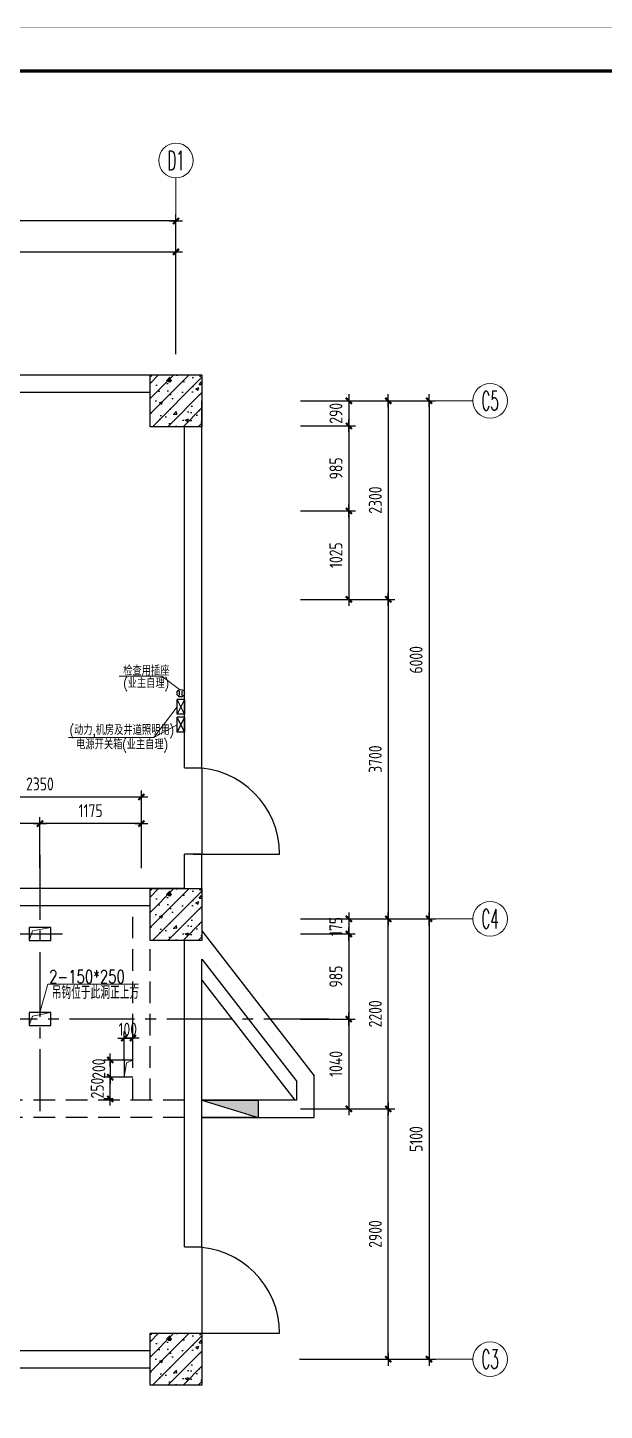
# Model space of a CAD drawing. Extents: x 185540 to 253404, y 138157 to 180211.
# Drawn here: x 224712 to 231388, y 164198 to 180211 of the extents above; entities that cross this region are included whole.
import ezdxf
from ezdxf.enums import TextEntityAlignment as Align

# ---------------------------------------------------------------- set-up
doc = ezdxf.new("R2010")
doc.units = 0
doc.header["$LTSCALE"] = 1000
doc.header["$MEASUREMENT"] = 0
for name, pattern in [('CENTER2', [1.125, 0.75, -0.125, 0.125, -0.125]), ('CONTINOUS', [0]), ('DASH', [0.35, 0.25, -0.1]), ('HIDDEN', [0.375, 0.25, -0.125])]:
    doc.linetypes.add(name, pattern=pattern)
doc.layers.get('0').update_dxf_attribs({"linetype": 'CONTINUOUS'})
doc.layers.get('DEFPOINTS').update_dxf_attribs({"linetype": 'CONTINUOUS'})
for name, color, linetype in [('1', 8, 'CONTINUOUS'), ('COLUMN', 4, 'CONTINUOUS'), ('MAIN', 7, 'CONTINUOUS'), ('WALL', 1, 'CONTINUOUS'), ('WINDOW', 4, 'CONTINUOUS'), ('XHS', 1, 'CONTINOUS'), ('阳台', 4, 'CONTINUOUS')]:
    doc.layers.add(name, color=color, linetype=linetype)
doc.layers.add('AXIS', color=3, linetype='CONTINUOUS', lineweight=9)
doc.styles.add('COMPLEX', font='COMPLEX.shx')
doc.styles.add('DIM_FONT', font='tssdeng.shx', dxfattribs={"width": 0.8, "bigfont": 'tssdchn.shx'})
doc.styles.get("Standard").update_dxf_attribs({"font": 'txt.shx', "width": 0.8, "height": 260, "bigfont": 'china.shx'})
doc.dimstyles.new('DIMN-200', dxfattribs={"dimtxt": 300, "dimasz": 1, "dimexe": 250, "dimexo": 0, "dimgap": 150, "dimtad": 1, "dimdec": 0, "dimdsep": 46, "dimtxsty": 'DIM_FONT', "dimblk": '_DIMX', "dimcen": 2.5, "dimclrd": 256, "dimclre": 256, "dimclrt": 4, "dimadec": 0, "dimazin": 0, "dimtfac": 1, "dimtdec": 0, "dimtix": 1, "dimtmove": 2, "dimatfit": 3, "dimldrblk": '_DIMX', "dimfxl": 0, "dimtolj": 1, "dimtzin": 0, "dimarcsym": 0})
doc.dimstyles.get("Standard").update_dxf_attribs({"dimtxt": 300, "dimasz": 1, "dimexe": 150, "dimexo": 0, "dimgap": 150, "dimtad": 1, "dimdec": 0, "dimzin": 0, "dimdsep": 46, "dimtxsty": 'Standard', "dimblk1": '_DIMX', "dimblk2": '_DIMX', "dimsah": 1, "dimcen": 200, "dimclrd": 256, "dimclre": 256, "dimclrt": 4, "dimadec": 0, "dimazin": 0, "dimtfac": 1, "dimtdec": 0, "dimtix": 1, "dimtmove": 2, "dimatfit": 3, "dimldrblk": '_DIMX', "dimfxl": 0, "dimtolj": 1, "dimtzin": 0, "dimarcsym": 0})

# ---------------------------------------------------------------- blocks, each defined once
blk = doc.blocks.new('_DIMX')
blk.add_line((-150, 0), (150, 0))
at = {"const_width": 50}
blk.add_lwpolyline([(-70, -70), (70, 70)], dxfattribs=at)
blk = doc.blocks.new('*D311')
at = {"linetype": 'ByBlock'}
for p, q in [((332560, 128969), (332560, 130588)), ((342859, 130513), (332560, 130513)), ((342860, 128969), (342860, 130588))]:
    blk.add_line(p, q, dxfattribs=at)
at = {"layer": 'DEFPOINTS', "color": 0, "linetype": 'ByBlock'}
for p in [(332560, 130513), (332560, 128969), (342860, 128969)]:
    blk.add_point(p, dxfattribs=at)
at = {"linetype": 'ByBlock', "xscale": 0.5, "yscale": 0.5, "zscale": 0.5}
for p, rotation in [((332560, 130513), 180.0000000041649), ((342860, 130513), 4.164988354204979e-09)]:
    blk.add_blockref('_DIMX', p, dxfattribs=dict(at, rotation=rotation))
at = {"color": 4, "linetype": 'ByBlock', "insert": (337710, 130663), "char_height": 150, "attachment_point": 5, "rotation": 0, "style": 'DIM_FONT'}
blk.add_mtext('\\A1;10300', dxfattribs=at)
blk = doc.blocks.new('*D318')
at = {"linetype": 'ByBlock'}
for p, q in [((337710, 128969), (337710, 130230)), ((342860, 128969), (342860, 130230)), ((337710, 130155), (342859, 130155))]:
    blk.add_line(p, q, dxfattribs=at)
at = {"layer": 'DEFPOINTS', "color": 0, "linetype": 'ByBlock'}
for p in [(342860, 130155), (337710, 128969), (342860, 128969)]:
    blk.add_point(p, dxfattribs=at)
at = {"linetype": 'ByBlock', "xscale": 0.5, "yscale": 0.5, "zscale": 0.5, "rotation": 180}
blk.add_blockref('_DIMX', (337710, 130155), dxfattribs=at)
at = {"linetype": 'ByBlock', "xscale": 0.5, "yscale": 0.5, "zscale": 0.5}
blk.add_blockref('_DIMX', (342860, 130155), dxfattribs=at)
at = {"color": 4, "linetype": 'ByBlock', "insert": (340285, 130305), "char_height": 150, "attachment_point": 5, "style": 'DIM_FONT'}
blk.add_mtext('\\A1;5150', dxfattribs=at)
blk = doc.blocks.new('*D399')
at = {"linetype": 'ByBlock'}
for p, q in [((341926, 125532), (341690, 125532)), ((341765, 125532), (341765, 125533)), ((341765, 125282), (341765, 125532)), ((341799, 125282), (341690, 125282)), ((341765, 125281), (341765, 125281))]:
    blk.add_line(p, q, dxfattribs=at)
at = {"layer": 'DEFPOINTS', "color": 0, "linetype": 'ByBlock'}
for p in [(341765, 125532), (341926, 125532), (341799, 125282)]:
    blk.add_point(p, dxfattribs=at)
at = {"linetype": 'ByBlock', "xscale": 0.5, "yscale": 0.5, "zscale": 0.5}
for p, rotation in [((341765, 125532), 270), ((341765, 125282), 90)]:
    blk.add_blockref('_DIMX', p, dxfattribs=dict(at, rotation=rotation))
at = {"color": 4, "linetype": 'ByBlock', "insert": (341615, 125407), "char_height": 150, "attachment_point": 5, "rotation": 90, "style": 'DIM_FONT'}
blk.add_mtext('\\A1;250', dxfattribs=at)
blk = doc.blocks.new('*D401')
at = {"linetype": 'ByBlock'}
for p, q in [((341926, 125732), (341690, 125732)), ((341765, 125731), (341765, 125532)), ((341926, 125532), (341690, 125532))]:
    blk.add_line(p, q, dxfattribs=at)
at = {"layer": 'DEFPOINTS', "color": 0, "linetype": 'ByBlock'}
for p in [(341926, 125732), (341765, 125532), (341926, 125532)]:
    blk.add_point(p, dxfattribs=at)
at = {"linetype": 'ByBlock', "xscale": 0.5, "yscale": 0.5, "zscale": 0.5}
for p, rotation in [((341765, 125732), 90), ((341765, 125532), 270)]:
    blk.add_blockref('_DIMX', p, dxfattribs=dict(at, rotation=rotation))
at = {"color": 4, "linetype": 'ByBlock', "insert": (341632, 125632), "char_height": 150, "attachment_point": 5, "rotation": 90, "style": 'DIM_FONT'}
blk.add_mtext('\\A1;200', dxfattribs=at)
blk = doc.blocks.new('*D400')
at = {"linetype": 'ByBlock'}
for p, q in [((341926, 125732), (341926, 126061)), ((342026, 125732), (342026, 126061)), ((341925, 125986), (341925, 125986)), ((342026, 125986), (341926, 125986)), ((342026, 125986), (341926, 125986)), ((342026, 125986), (342027, 125986))]:
    blk.add_line(p, q, dxfattribs=at)
at = {"layer": 'DEFPOINTS', "color": 0, "linetype": 'ByBlock'}
for p in [(341926, 125986), (341926, 125732), (342026, 125732)]:
    blk.add_point(p, dxfattribs=at)
at = {"linetype": 'ByBlock', "xscale": 0.5, "yscale": 0.5, "zscale": 0.5}
blk.add_blockref('_DIMX', (341926, 125986), dxfattribs=at)
at = {"linetype": 'ByBlock', "xscale": 0.5, "yscale": 0.5, "zscale": 0.5, "rotation": 180}
blk.add_blockref('_DIMX', (342026, 125986), dxfattribs=at)
at = {"color": 4, "linetype": 'ByBlock', "insert": (341968, 126089), "char_height": 150, "attachment_point": 5, "style": 'DIM_FONT'}
blk.add_mtext('\\A1;100', dxfattribs=at)
blk = doc.blocks.new('*D447')
at = {"linetype": 'ByBlock'}
for p, q in [((340110, 123019), (340110, 123917)), ((340110, 123842), (342459, 123842)), ((342460, 123019), (342460, 123917))]:
    blk.add_line(p, q, dxfattribs=at)
at = {"layer": 'DEFPOINTS', "color": 0, "linetype": 'ByBlock'}
for p in [(342460, 123842), (340110, 123019), (342460, 123019)]:
    blk.add_point(p, dxfattribs=at)
at = {"linetype": 'ByBlock', "xscale": 0.5, "yscale": 0.5, "zscale": 0.5, "rotation": 180}
blk.add_blockref('_DIMX', (340110, 123842), dxfattribs=at)
at = {"linetype": 'ByBlock', "xscale": 0.5, "yscale": 0.5, "zscale": 0.5}
blk.add_blockref('_DIMX', (342460, 123842), dxfattribs=at)
at = {"color": 4, "linetype": 'ByBlock', "insert": (341285, 123992), "char_height": 150, "attachment_point": 5, "style": 'DIM_FONT'}
blk.add_mtext('\\A1;2350', dxfattribs=at)
blk = doc.blocks.new('*D453')
at = {"linetype": 'ByBlock'}
for p, q in [((341285, 123019), (341285, 123608)), ((342459, 123533), (341285, 123533)), ((342460, 123019), (342460, 123608))]:
    blk.add_line(p, q, dxfattribs=at)
at = {"layer": 'DEFPOINTS', "color": 0, "linetype": 'ByBlock'}
for p in [(341285, 123533), (341285, 123019), (342460, 123019)]:
    blk.add_point(p, dxfattribs=at)
at = {"linetype": 'ByBlock', "xscale": 0.5, "yscale": 0.5, "zscale": 0.5, "rotation": 180}
blk.add_blockref('_DIMX', (341285, 123533), dxfattribs=at)
at = {"linetype": 'ByBlock', "xscale": 0.5, "yscale": 0.5, "zscale": 0.5}
blk.add_blockref('_DIMX', (342460, 123533), dxfattribs=at)
at = {"color": 4, "linetype": 'ByBlock', "insert": (341872, 123683), "char_height": 150, "attachment_point": 5, "style": 'DIM_FONT'}
blk.add_mtext('\\A1;1175', dxfattribs=at)
blk = doc.blocks.new('*D452')
at = {"linetype": 'ByBlock'}
for p, q in [((340387, 123019), (340387, 123608)), ((341284, 123533), (340387, 123533)), ((341285, 123019), (341285, 123608))]:
    blk.add_line(p, q, dxfattribs=at)
at = {"layer": 'DEFPOINTS', "color": 0, "linetype": 'ByBlock'}
for p in [(340387, 123533), (340387, 123019), (341285, 123019)]:
    blk.add_point(p, dxfattribs=at)
at = {"linetype": 'ByBlock', "xscale": 0.5, "yscale": 0.5, "zscale": 0.5, "rotation": 180}
blk.add_blockref('_DIMX', (340387, 123533), dxfattribs=at)
at = {"linetype": 'ByBlock', "xscale": 0.5, "yscale": 0.5, "zscale": 0.5}
blk.add_blockref('_DIMX', (341285, 123533), dxfattribs=at)
at = {"color": 4, "linetype": 'ByBlock', "insert": (340836, 123683), "char_height": 150, "attachment_point": 5, "style": 'DIM_FONT'}
blk.add_mtext('\\A1;898', dxfattribs=at)
blk = doc.blocks.new('*D465')
at = {"linetype": 'ByBlock'}
for p, q in [((344303, 121270), (344936, 121270)), ((344861, 121269), (344861, 120230)), ((344303, 120230), (344936, 120230))]:
    blk.add_line(p, q, dxfattribs=at)
at = {"layer": 'DEFPOINTS', "color": 0, "linetype": 'ByBlock'}
for p in [(344303, 121270), (344303, 120230), (344861, 120230)]:
    blk.add_point(p, dxfattribs=at)
at = {"linetype": 'ByBlock', "xscale": 0.5, "yscale": 0.5, "zscale": 0.5}
for p, rotation in [((344861, 121270), 90), ((344861, 120230), 270)]:
    blk.add_blockref('_DIMX', p, dxfattribs=dict(at, rotation=rotation))
at = {"color": 4, "linetype": 'ByBlock', "insert": (344711, 120750), "char_height": 150, "attachment_point": 5, "rotation": 90, "style": 'DIM_FONT'}
blk.add_mtext('\\A1;1040', dxfattribs=at)
blk = doc.blocks.new('*D464')
at = {"linetype": 'ByBlock'}
for p, q in [((344303, 122255), (344936, 122255)), ((344861, 122254), (344861, 121270)), ((344303, 121270), (344936, 121270))]:
    blk.add_line(p, q, dxfattribs=at)
at = {"layer": 'DEFPOINTS', "color": 0, "linetype": 'ByBlock'}
for p in [(344303, 122255), (344303, 121270), (344861, 121270)]:
    blk.add_point(p, dxfattribs=at)
at = {"linetype": 'ByBlock', "xscale": 0.5, "yscale": 0.5, "zscale": 0.5}
for p, rotation in [((344861, 122255), 90), ((344861, 121270), 270)]:
    blk.add_blockref('_DIMX', p, dxfattribs=dict(at, rotation=rotation))
at = {"color": 4, "linetype": 'ByBlock', "insert": (344711, 121762), "char_height": 150, "attachment_point": 5, "rotation": 90, "style": 'DIM_FONT'}
blk.add_mtext('\\A1;985', dxfattribs=at)
blk = doc.blocks.new('*D463')
at = {"linetype": 'ByBlock'}
for p, q in [((344303, 122430), (344936, 122430)), ((344861, 122430), (344861, 122431)), ((344861, 122430), (344861, 122255)), ((344303, 122255), (344936, 122255)), ((344861, 122254), (344861, 122254))]:
    blk.add_line(p, q, dxfattribs=at)
at = {"layer": 'DEFPOINTS', "color": 0, "linetype": 'ByBlock'}
for p in [(344303, 122430), (344303, 122255), (344861, 122255)]:
    blk.add_point(p, dxfattribs=at)
at = {"linetype": 'ByBlock', "xscale": 0.5, "yscale": 0.5, "zscale": 0.5}
for p, rotation in [((344861, 122430), 270), ((344861, 122255), 90)]:
    blk.add_blockref('_DIMX', p, dxfattribs=dict(at, rotation=rotation))
at = {"color": 4, "linetype": 'ByBlock', "insert": (344711, 122342), "char_height": 150, "attachment_point": 5, "rotation": 90, "style": 'DIM_FONT'}
blk.add_mtext('\\A1;175', dxfattribs=at)
blk = doc.blocks.new('*D462')
at = {"linetype": 'ByBlock'}
for p, q in [((346155, 127155), (346789, 127155)), ((346714, 127154), (346714, 126130)), ((346155, 126130), (346789, 126130))]:
    blk.add_line(p, q, dxfattribs=at)
at = {"layer": 'DEFPOINTS', "color": 0, "linetype": 'ByBlock'}
for p in [(346155, 127155), (346155, 126130), (346714, 126130)]:
    blk.add_point(p, dxfattribs=at)
at = {"linetype": 'ByBlock', "xscale": 0.5, "yscale": 0.5, "zscale": 0.5}
for p, rotation in [((346714, 127155), 90), ((346714, 126130), 270)]:
    blk.add_blockref('_DIMX', p, dxfattribs=dict(at, rotation=rotation))
at = {"color": 4, "linetype": 'ByBlock', "insert": (346564, 126642), "char_height": 150, "attachment_point": 5, "rotation": 90, "style": 'DIM_FONT'}
blk.add_mtext('\\A1;1025', dxfattribs=at)
blk = doc.blocks.new('*D461')
at = {"linetype": 'ByBlock'}
for p, q in [((346155, 128140), (346789, 128140)), ((346714, 128139), (346714, 127155)), ((346155, 127155), (346789, 127155))]:
    blk.add_line(p, q, dxfattribs=at)
at = {"layer": 'DEFPOINTS', "color": 0, "linetype": 'ByBlock'}
for p in [(346155, 128140), (346155, 127155), (346714, 127155)]:
    blk.add_point(p, dxfattribs=at)
at = {"linetype": 'ByBlock', "xscale": 0.5, "yscale": 0.5, "zscale": 0.5}
for p, rotation in [((346714, 128140), 90), ((346714, 127155), 270)]:
    blk.add_blockref('_DIMX', p, dxfattribs=dict(at, rotation=rotation))
at = {"color": 4, "linetype": 'ByBlock', "insert": (346564, 127647), "char_height": 150, "attachment_point": 5, "rotation": 90, "style": 'DIM_FONT'}
blk.add_mtext('\\A1;985', dxfattribs=at)
blk = doc.blocks.new('*D460')
at = {"linetype": 'ByBlock'}
for p, q in [((346155, 128430), (346789, 128430)), ((346714, 128430), (346714, 128431)), ((346714, 128430), (346714, 128140)), ((346155, 128140), (346789, 128140)), ((346714, 128139), (346714, 128139))]:
    blk.add_line(p, q, dxfattribs=at)
at = {"layer": 'DEFPOINTS', "color": 0, "linetype": 'ByBlock'}
for p in [(346155, 128430), (346155, 128140), (346714, 128140)]:
    blk.add_point(p, dxfattribs=at)
at = {"linetype": 'ByBlock', "xscale": 0.5, "yscale": 0.5, "zscale": 0.5}
for p, rotation in [((346714, 128430), 270), ((346714, 128140), 90)]:
    blk.add_blockref('_DIMX', p, dxfattribs=dict(at, rotation=rotation))
at = {"color": 4, "linetype": 'ByBlock', "insert": (346564, 128285), "char_height": 150, "attachment_point": 5, "rotation": 90, "style": 'DIM_FONT'}
blk.add_mtext('\\A1;290', dxfattribs=at)
blk = doc.blocks.new('*D459')
at = {"linetype": 'ByBlock'}
for p, q in [((346155, 122430), (347245, 122430)), ((347170, 120230), (347170, 122429)), ((346155, 120230), (347245, 120230))]:
    blk.add_line(p, q, dxfattribs=at)
at = {"layer": 'DEFPOINTS', "color": 0, "linetype": 'ByBlock'}
for p in [(346155, 122430), (347170, 122430), (346155, 120230)]:
    blk.add_point(p, dxfattribs=at)
at = {"linetype": 'ByBlock', "xscale": 0.5, "yscale": 0.5, "zscale": 0.5}
for p, rotation in [((347170, 122430), 90), ((347170, 120230), 270)]:
    blk.add_blockref('_DIMX', p, dxfattribs=dict(at, rotation=rotation))
at = {"color": 4, "linetype": 'ByBlock', "insert": (347020, 121330), "char_height": 150, "attachment_point": 5, "rotation": 90, "style": 'DIM_FONT'}
blk.add_mtext('\\A1;2200', dxfattribs=at)
blk = doc.blocks.new('*D457')
at = {"linetype": 'ByBlock'}
for p, q in [((346155, 128430), (347245, 128430)), ((347170, 128429), (347170, 126130)), ((346155, 126130), (347245, 126130))]:
    blk.add_line(p, q, dxfattribs=at)
at = {"layer": 'DEFPOINTS', "color": 0, "linetype": 'ByBlock'}
for p in [(346155, 128430), (346155, 126130), (347170, 126130)]:
    blk.add_point(p, dxfattribs=at)
at = {"linetype": 'ByBlock', "xscale": 0.5, "yscale": 0.5, "zscale": 0.5}
for p, rotation in [((347170, 128430), 90), ((347170, 126130), 270)]:
    blk.add_blockref('_DIMX', p, dxfattribs=dict(at, rotation=rotation))
at = {"color": 4, "linetype": 'ByBlock', "insert": (347020, 127280), "char_height": 150, "attachment_point": 5, "rotation": 90, "style": 'DIM_FONT'}
blk.add_mtext('\\A1;2300', dxfattribs=at)
blk = doc.blocks.new('*D456')
at = {"linetype": 'ByBlock'}
for p, q in [((346155, 126130), (347245, 126130)), ((347170, 126129), (347170, 122430)), ((346155, 122430), (347245, 122430))]:
    blk.add_line(p, q, dxfattribs=at)
at = {"layer": 'DEFPOINTS', "color": 0, "linetype": 'ByBlock'}
for p in [(346155, 126130), (346155, 122430), (347170, 122430)]:
    blk.add_point(p, dxfattribs=at)
at = {"linetype": 'ByBlock', "xscale": 0.5, "yscale": 0.5, "zscale": 0.5}
for p, rotation in [((347170, 126130), 90), ((347170, 122430), 270)]:
    blk.add_blockref('_DIMX', p, dxfattribs=dict(at, rotation=rotation))
at = {"color": 4, "linetype": 'ByBlock', "insert": (347020, 124280), "char_height": 150, "attachment_point": 5, "rotation": 90, "style": 'DIM_FONT'}
blk.add_mtext('\\A1;3700', dxfattribs=at)
blk = doc.blocks.new('*D455')
at = {"linetype": 'ByBlock'}
for p, q in [((346155, 120230), (347245, 120230)), ((347170, 117330), (347170, 120229)), ((346155, 117330), (347245, 117330))]:
    blk.add_line(p, q, dxfattribs=at)
at = {"layer": 'DEFPOINTS', "color": 0, "linetype": 'ByBlock'}
for p in [(346155, 120230), (347170, 120230), (346155, 117330)]:
    blk.add_point(p, dxfattribs=at)
at = {"linetype": 'ByBlock', "xscale": 0.5, "yscale": 0.5, "zscale": 0.5}
for p, rotation in [((347170, 120230), 90), ((347170, 117330), 270)]:
    blk.add_blockref('_DIMX', p, dxfattribs=dict(at, rotation=rotation))
at = {"color": 4, "linetype": 'ByBlock', "insert": (347020, 118780), "char_height": 150, "attachment_point": 5, "rotation": 90, "style": 'DIM_FONT'}
blk.add_mtext('\\A1;2900', dxfattribs=at)
blk = doc.blocks.new('*D458')
at = {"linetype": 'ByBlock'}
for p, q in [((345385, 128430), (345865, 128430)), ((345790, 128429), (345790, 122430)), ((345385, 122430), (345865, 122430))]:
    blk.add_line(p, q, dxfattribs=at)
at = {"layer": 'DEFPOINTS', "color": 0, "linetype": 'ByBlock'}
for p in [(345385, 128430), (345385, 122430), (345790, 122430)]:
    blk.add_point(p, dxfattribs=at)
at = {"linetype": 'ByBlock', "xscale": 0.5, "yscale": 0.5, "zscale": 0.5}
for p, rotation in [((345790, 128430), 90), ((345790, 122430), 270)]:
    blk.add_blockref('_DIMX', p, dxfattribs=dict(at, rotation=rotation))
at = {"color": 4, "linetype": 'ByBlock', "insert": (345640, 125430), "char_height": 150, "attachment_point": 5, "rotation": 90, "style": 'DIM_FONT'}
blk.add_mtext('\\A1;6000', dxfattribs=at)
blk = doc.blocks.new('*D454')
at = {"linetype": 'ByBlock'}
for p, q in [((345385, 122430), (345865, 122430)), ((345790, 122429), (345790, 117330)), ((345385, 117330), (345865, 117330))]:
    blk.add_line(p, q, dxfattribs=at)
at = {"layer": 'DEFPOINTS', "color": 0, "linetype": 'ByBlock'}
for p in [(345385, 122430), (345385, 117330), (345790, 117330)]:
    blk.add_point(p, dxfattribs=at)
at = {"linetype": 'ByBlock', "xscale": 0.5, "yscale": 0.5, "zscale": 0.5}
for p, rotation in [((345790, 122430), 90), ((345790, 117330), 270)]:
    blk.add_blockref('_DIMX', p, dxfattribs=dict(at, rotation=rotation))
at = {"color": 4, "linetype": 'ByBlock', "insert": (345640, 119880), "char_height": 150, "attachment_point": 5, "rotation": 90, "style": 'DIM_FONT'}
blk.add_mtext('\\A1;5100', dxfattribs=at)

msp = doc.modelspace()

# ---------------------------------------------------------------- hatches: boundary and pattern name
at = {"layer": '1'}
h = msp.add_hatch(dxfattribs=at)
h.set_pattern_fill('AR-CONC', color=256, scale=50, style=0)
h.set_pattern_definition([(50, (27859.18, -787.86), (358.6301, -31.37607), [37.5, -412.5]), (355, (27859.18, -787.86), (-69.37567, 376.09607), [30, -330]), (100.4514, (27889.06, -790.48), (289.2547, 344.71977), [31.8701, -350.57106]), (46.1842, (27859.18, -687.86), (533.6205, -82.7595), [56.25, -618.75]), (96.6356, (27903.65, -694.76), (467.3314, 487.0589), [47.8051, -525.8565]), (351.1842, (27859.2, -687.86), (467.331, 487.0593), [45, -495]), (21, (27909.18, -712.86), (298.45353, -201.30945), [37.5, -412.5]), (326, (27909.18, -712.86), (121.65767, 362.575), [30, -330]), (71.4514, (27934.05, -729.64), (420.1113, 161.26525), [31.8701, -350.57106]), (37.5, (27859.18, -787.86), (6.07993, 166.44693), [0, -326, 0, -335, 0, -331.25]), (7.5, (27859.18, -787.86), (131.53477, 197.20586), [0, -191, 0, -318.5, 0, -126.25]), (327.5, (27747.68, -787.86), (266.91122, -11.277436), [0, -125, 0, -390, 0, -517.5]), (317.5, (27697.68, -787.86), (291.59308, 50.0525), [0, -162.5, 0, -259, 0, -367.5])])
h.paths.add_polyline_path([(226728.9, 176189.7), (226128.9, 176189.7), (226128.9, 175589.7), (226728.9, 175589.7)])
h = msp.add_hatch(dxfattribs=at)
h.set_pattern_fill('ANSI31', color=256, scale=1000, style=0)
h.set_pattern_definition([(45, (27859.18, -787.86), (-88.38835, 88.38835), [])])
h.paths.add_polyline_path([(226128.9, 175589.7), (226728.9, 175589.7), (226728.9, 176189.7), (226128.9, 176189.7)])
h = msp.add_hatch(dxfattribs=at)
h.set_pattern_fill('AR-CONC', color=256, scale=50, style=0)
h.set_pattern_definition([(50, (27859.18, -6737.86), (358.6301, -31.37607), [37.5, -412.5]), (355, (27859.18, -6737.86), (-69.37567, 376.09607), [30, -330]), (100.4514, (27889.06, -6740.48), (289.2547, 344.71977), [31.8701, -350.57106]), (46.1842, (27859.18, -6637.86), (533.6205, -82.7595), [56.25, -618.75]), (96.6356, (27903.65, -6644.76), (467.3314, 487.0589), [47.8051, -525.8565]), (351.1842, (27859.2, -6637.86), (467.331, 487.0593), [45, -495]), (21, (27909.18, -6662.86), (298.45353, -201.30945), [37.5, -412.5]), (326, (27909.18, -6662.86), (121.65767, 362.575), [30, -330]), (71.4514, (27934.05, -6679.64), (420.1113, 161.26525), [31.8701, -350.57106]), (37.5, (27859.18, -6737.86), (6.07993, 166.44693), [0, -326, 0, -335, 0, -331.25]), (7.5, (27859.18, -6737.86), (131.53477, 197.20586), [0, -191, 0, -318.5, 0, -126.25]), (327.5, (27747.68, -6737.86), (266.91122, -11.277436), [0, -125, 0, -390, 0, -517.5]), (317.5, (27697.68, -6737.86), (291.59308, 50.0525), [0, -162.5, 0, -259, 0, -367.5])])
h.paths.add_polyline_path([(226728.9, 170239.7), (226128.9, 170239.7), (226128.9, 169639.7), (226728.9, 169639.7)])
h = msp.add_hatch(dxfattribs=at)
h.set_pattern_fill('ANSI31', color=256, scale=1000, style=0)
h.set_pattern_definition([(45, (27859.18, -6737.86), (-88.38835, 88.38835), [])])
h.paths.add_polyline_path([(226128.9, 169639.7), (226728.9, 169639.7), (226728.9, 170239.7), (226128.9, 170239.7)])
h = msp.add_hatch(dxfattribs=at)
h.set_pattern_fill('AR-CONC', color=256, scale=50, style=0)
h.set_pattern_definition([(50, (27859.18, -11887.86), (358.6301, -31.37607), [37.5, -412.5]), (355, (27859.18, -11887.86), (-69.37567, 376.09607), [30, -330]), (100.4514, (27889.06, -11890.48), (289.2547, 344.71977), [31.8701, -350.57106]), (46.1842, (27859.18, -11787.86), (533.6205, -82.7595), [56.25, -618.75]), (96.6356, (27903.65, -11794.76), (467.3314, 487.0589), [47.8051, -525.8565]), (351.1842, (27859.2, -11787.86), (467.331, 487.0593), [45, -495]), (21, (27909.18, -11812.86), (298.45353, -201.30945), [37.5, -412.5]), (326, (27909.18, -11812.86), (121.65767, 362.575), [30, -330]), (71.4514, (27934.05, -11829.64), (420.1113, 161.26525), [31.8701, -350.57106]), (37.5, (27859.18, -11887.86), (6.07993, 166.44693), [0, -326, 0, -335, 0, -331.25]), (7.5, (27859.18, -11887.86), (131.53477, 197.20586), [0, -191, 0, -318.5, 0, -126.25]), (327.5, (27747.68, -11887.86), (266.91122, -11.277436), [0, -125, 0, -390, 0, -517.5]), (317.5, (27697.68, -11887.86), (291.59308, 50.0525), [0, -162.5, 0, -259, 0, -367.5])])
h.paths.add_polyline_path([(226728.9, 165089.7), (226128.9, 165089.7), (226128.9, 164489.7), (226728.9, 164489.7)])
h = msp.add_hatch(dxfattribs=at)
h.set_pattern_fill('ANSI31', color=256, scale=1000, style=0)
h.set_pattern_definition([(45, (27859.18, -11887.86), (-88.38835, 88.38835), [])])
h.paths.add_polyline_path([(226128.9, 164489.7), (226728.9, 164489.7), (226728.9, 165089.7), (226128.9, 165089.7)])

# ---------------------------------------------------------------- linework, layer by layer
for points, const_width in [([(253402.3, 138159.3), (193952.3, 138159.3), (193952.3, 180209.3), (253402.3, 180209.3)], 4), ([(252902.3, 179709.3), (252902.3, 138659.3), (195202.3, 138659.3), (195202.3, 179709.3)], 40)]:
    msp.add_lwpolyline(points, close=True, dxfattribs=dict(const_width=const_width))
at = {"layer": '1', "linetype": 'CENTER2'}
for p, q in [((224853.9, 170630.3), (224853.9, 167661)), ((224566.6, 169714.6), (225113.7, 169714.6)), ((228197.8, 168729.6), (220381.8, 168729.6))]:
    msp.add_line(p, q, dxfattribs=at)
at = {"layer": '1', "linetype": 'HIDDEN'}
for p, q in [((225928.9, 167789.7), (225928.9, 170039.7)), ((226128.9, 167789.7), (226128.9, 170039.7)), ((226528.9, 167789.7), (221378.9, 167789.7)), ((226528.9, 167589.7), (221378.9, 167589.7))]:
    msp.add_line(p, q, dxfattribs=at)
at = {"layer": 'AXIS'}
for p, q in [((226428.9, 176428.7), (226428.9, 178472.6)), ((228954.2, 175889.7), (229865.9, 175889.7)), ((225771.5, 172700.6), (226264.1, 172700.6)), ((226264.1, 172700.6), (226469.4, 172544.2)), ((226171.3, 171989.5), (226441.4, 172345.9)), ((225183.8, 171989.5), (226171.3, 171989.5)), ((226171.3, 171989.5), (226441.4, 172138.3)), ((224769.2, 169750.3), (224728.9, 169639.6)), ((224978.9, 169789.6), (224769.2, 169750.3)), ((228954.2, 169889.7), (229865.9, 169889.7)), ((224944.8, 169131.8), (224853.9, 168804.6)), ((225995.8, 169131.8), (224944.8, 169131.8)), ((224978.9, 168804.6), (224767.6, 168763.4)), ((224767.6, 168763.4), (224728.9, 168654.6)), ((225855.1, 168222.8), (225828.9, 168054.5)), ((225928.9, 168254.5), (225855.1, 168222.8)), ((227854.2, 164789.7), (229865.9, 164789.7))]:
    msp.add_line(p, q, dxfattribs=at)
for centre in [(226428.9, 178672.6), (230065.9, 175889.7), (230065.9, 169889.7), (230065.9, 164789.7)]:
    msp.add_circle(centre, 200, dxfattribs=at)
at = {"layer": 'COLUMN'}
for p, q in [((226628.9, 170640), (227628.9, 170640)), ((226628.9, 165089.7), (227628.9, 165089.7))]:
    msp.add_line(p, q, dxfattribs=at)
for centre in [(226628.9, 170640), (226628.9, 165089.7)]:
    msp.add_arc(centre, 1000, 0, 90, dxfattribs=at)
at = {"layer": 'MAIN'}
for p, q in [((226468, 172478.2), (226468, 172528.2)), ((226501.5, 172478.2), (226501.5, 172528.2)), ((226441.4, 172260.9), (226441.4, 172430.9)), ((226528.9, 172260.9), (226441.4, 172430.9)), ((226528.9, 172430.9), (226441.4, 172260.9)), ((226528.9, 172430.9), (226441.4, 172430.9)), ((226528.9, 172430.9), (226528.9, 172260.9)), ((226528.9, 172260.9), (226441.4, 172260.9)), ((226441.4, 172050.8), (226441.4, 172225.8)), ((226528.9, 172050.8), (226441.4, 172225.8)), ((226528.9, 172225.8), (226441.4, 172050.8)), ((226528.9, 172225.8), (226441.4, 172225.8)), ((226528.9, 172225.8), (226528.9, 172050.8)), ((226528.9, 172050.8), (226441.4, 172050.8)), ((224978.9, 169789.6), (224728.9, 169789.6)), ((224728.9, 169789.6), (224728.9, 169639.6)), ((224978.9, 169639.6), (224978.9, 169789.6)), ((224728.9, 169639.6), (224978.9, 169639.6)), ((224978.9, 168804.6), (224728.9, 168804.6)), ((224728.9, 168804.6), (224728.9, 168654.6)), ((224978.9, 168654.6), (224978.9, 168804.6)), ((224728.9, 168654.6), (224978.9, 168654.6)), ((225828.9, 168254.5), (225828.9, 168054.5)), ((225928.9, 168254.5), (225828.9, 168254.5)), ((225928.9, 168054.5), (225828.9, 168054.5))]:
    msp.add_line(p, q, dxfattribs=at)
msp.add_circle((226484.8, 172503.2), 43.8, dxfattribs=at)
at = {"layer": 'WALL'}
for p, q in [((215728.9, 176189.7), (226128.9, 176189.7)), ((221428.9, 175989.7), (226128.9, 175989.7)), ((226728.9, 171640), (226728.9, 175889.7)), ((226528.9, 171640), (226528.9, 175589.7)), ((226528.9, 171640), (226728.9, 171640)), ((226728.9, 170640), (226528.9, 170640)), ((226528.9, 170239.7), (226528.9, 170640)), ((226728.9, 170189.7), (226728.9, 170640)), ((226528.9, 170239.7), (221178.9, 170239.7)), ((226128.9, 170039.7), (221428.9, 170039.7)), ((226728.9, 169751.1), (228028.9, 168073.4)), ((226528.9, 166089.7), (226528.9, 169639.7)), ((226728.9, 169424.6), (227828.9, 168005)), ((226728.9, 167789.7), (226728.9, 169424.6)), ((227828.9, 167789.7), (227828.9, 168005)), ((228028.9, 167589.7), (228028.9, 168073.4)), ((227828.9, 167789.7), (226728.9, 167789.7)), ((226728.9, 167589.7), (228028.9, 167589.7)), ((226728.9, 166089.7), (226728.9, 167589.7)), ((226528.9, 166089.7), (226728.9, 166089.7)), ((226528.9, 165089.7), (226728.9, 165089.7)), ((221578.9, 164889.7), (226128.9, 164889.7)), ((221578.9, 164689.7), (226128.9, 164689.7))]:
    msp.add_line(p, q, dxfattribs=at)
for points in [[(226128.9, 175589.7), (226128.9, 176189.7), (226728.9, 176189.7), (226728.9, 175589.7), (226128.9, 175589.7)], [(226128.9, 169639.7), (226128.9, 170239.7), (226728.9, 170239.7), (226728.9, 169639.7), (226128.9, 169639.7)], [(226128.9, 164489.7), (226128.9, 165089.7), (226728.9, 165089.7), (226728.9, 164489.7), (226128.9, 164489.7)]]:
    msp.add_lwpolyline(points, dxfattribs=at)
at = {"layer": 'WINDOW'}
for p, q in [((226728.9, 171640), (226728.9, 170640)), ((226728.9, 166089.7), (226728.9, 165089.7))]:
    msp.add_line(p, q, dxfattribs=at)
at = {"layer": 'XHS', "color": 8}
for p, q in [((226728.9, 167789.7), (227378.9, 167790.1)), ((226729, 167589.7), (226728.9, 167789.7)), ((226728.9, 167789.7), (227379, 167590.1)), ((227378.9, 167790.1), (227379, 167590.1)), ((227379, 167590.1), (226729, 167589.7))]:
    msp.add_line(p, q, dxfattribs=at)
msp.add_solid([(226731.8, 167788.6), (227378, 167789), (227376.2, 167593.1)], dxfattribs=at)
at = {"layer": '阳台', "color": 8, "linetype": 'DASH', "ltscale": 1000}
msp.add_line((226728.9, 169179.7), (227806, 167789.7), dxfattribs=at)

# ---------------------------------------------------------------- texts
at = {"layer": 'AXIS', "width": 0.75}
for s, height, p in [('检查用插座', 110, (225818, 172707.1)), ('(业主自理)', 110, (225820.1, 172562.7)), ('(动力,机房及井道照明用)', 110, (225199.5, 172020.9)), ('电源开关箱(业主自理)', 110, (225272.6, 171853.6)), ('2-150*250', 150, (224960.1, 169145)), ('吊钩位于此洞正上方', 150, (224990.6, 168962.1))]:
    msp.add_text(s, height=height, dxfattribs=at).set_placement(p)
at = {"layer": 'AXIS', "style": 'COMPLEX'}
for tag, width, p, p2 in [('D1', 0.604839, (226328.9, 178560.6), (226528.9, 178560.6)), ('C5', 0.535714, (229965.9, 175777.7), (230165.9, 175777.7)), ('C4', 0.506757, (229965.9, 169777.7), (230165.9, 169777.7)), ('C3', 0.535714, (229965.9, 164677.7), (230165.9, 164677.7))]:
    msp.add_attdef(tag, text='', height=224, dxfattribs=dict(at, width=width)).set_placement(p, p2, align=Align.FIT)

# ---------------------------------------------------------------- dimensions: what is measured, and where the dimension line sits
at = {"layer": 'AXIS'}
for p1, p2, distance, picture, middle, set_off in [((226428.9, 176428.7), (216128.9, 176428.7), -1543.6, '*D311', (221278.9, 178122.2), (-116431.1, 47459.7)), ((221278.9, 176428.7), (226428.9, 176428.7), 1186.3, '*D318', (223853.9, 177764.9), (-116431.1, 47459.7)), ((227871.7, 175889.7), (227871.7, 173589.7), 1015.3, '*D457', (228737, 174739.7), (-118283.2, 47459.7)), ((228954.2, 175889.7), (228954.2, 169889.7), 404.8, '*D458', (229209, 172889.7), (-116431.1, 47459.7)), ((227871.7, 173589.7), (227871.7, 169889.7), 1015.3, '*D456', (228737, 171739.7), (-118283.2, 47459.7)), ((227871.7, 167689.7), (227871.7, 169889.7), -1015.3, '*D459', (228737, 168789.7), (-118283.2, 47459.7)), ((228954.2, 169889.7), (228954.2, 164789.7), 404.8, '*D454', (229209, 167339.7), (-116431.1, 47459.7)), ((227871.7, 164789.7), (227871.7, 167689.7), -1015.3, '*D455', (228737, 166239.7), (-118283.2, 47459.7))]:
    dim = msp.add_aligned_dim(p1=p1, p2=p2, distance=distance, dimstyle='Standard', override={"dimscale": 0.5, "dimtxsty": 'DIM_FONT', "dimblk": '_DIMX'}, dxfattribs=at)
    dim.commit()
    dim.dimension.update_dxf_attribs({"geometry": picture, "text_midpoint": middle, "insert": set_off})
for base, p1, p2, angle, picture, middle, set_off in [((228430.4, 175599.7), (227871.7, 175889.7), (227871.7, 175599.7), 270, '*D460', (228280.4, 175744.7), (-118283.2, 47459.7)), ((228430.4, 174614.7), (227871.7, 175599.7), (227871.7, 174614.7), 270, '*D461', (228280.4, 175107.2), (-118283.2, 47459.7)), ((228430.4, 173589.7), (227871.7, 174614.7), (227871.7, 173589.7), 270, '*D462', (228280.4, 174102.2), (-118283.2, 47459.7)), ((226028.9, 171302.1), (223678.9, 170478.7), (226028.9, 170478.7), 180, '*D447', (224853.9, 171452.1), (-116431.1, 47459.7)), ((228430.4, 169714.6), (227871.7, 169889.7), (227871.7, 169714.6), 270, '*D463', (228280.4, 169802.1), (-116431.1, 47459.7)), ((228430.4, 168729.6), (227871.7, 169714.6), (227871.7, 168729.6), 270, '*D464', (228280.4, 169222.1), (-116431.1, 47459.7)), ((228430.4, 167689.7), (227871.7, 168729.6), (227871.7, 167689.7), 270, '*D465', (228280.4, 168209.6), (-116431.1, 47459.7))]:
    dim = msp.add_linear_dim(base=base, p1=p1, p2=p2, angle=angle, dimstyle='Standard', override={"dimscale": 0.5, "dimtxsty": 'DIM_FONT', "dimblk": '_DIMX'}, dxfattribs=at)
    dim.commit()
    dim.dimension.update_dxf_attribs({"geometry": picture, "text_midpoint": middle, "insert": set_off})
for base, p1, p2, picture, middle in [((223955.9, 170992.4), (224853.9, 170478.7), (223955.9, 170478.7), '*D452', (224404.9, 171142.4)), ((224853.9, 170992.4), (226028.9, 170478.7), (224853.9, 170478.7), '*D453', (225441.4, 171142.4))]:
    dim = msp.add_linear_dim(base=base, p1=p1, p2=p2, dimstyle='Standard', override={"dimscale": 0.5, "dimtxsty": 'DIM_FONT', "dimblk": '_DIMX'}, dxfattribs=at)
    dim.commit()
    dim.dimension.update_dxf_attribs({"geometry": picture, "text_midpoint": middle, "insert": (-116431.1, 47459.7)})
dim = msp.add_linear_dim(base=(225828.9, 168509.4), p1=(225928.9, 168254.5), p2=(225828.9, 168254.5), dimstyle='DIMN-200', override={"dimscale": 0.5, "dimexe": 150, "dimzin": 0, "dimblk1": '_DIMX', "dimblk2": '_DIMX', "dimsah": 1, "dimcen": 200}, dxfattribs=at)
dim.commit()
dim.dimension.update_dxf_attribs({"geometry": '*D400', "text_midpoint": (225871.2, 168611.6), "dimtype": 160, "insert": (-116096.7, 42522.9)})
dim = msp.add_linear_dim(base=(225668.8, 168054.5), p1=(225828.9, 168254.5), p2=(225828.9, 168054.5), angle=270, dimstyle='DIMN-200', override={"dimscale": 0.5, "dimexe": 150, "dimzin": 0, "dimblk1": '_DIMX', "dimblk2": '_DIMX', "dimsah": 1, "dimcen": 200}, dxfattribs=at)
dim.commit()
dim.dimension.update_dxf_attribs({"geometry": '*D401', "text_midpoint": (225535.3, 168154.5), "dimtype": 160, "insert": (-116096.7, 42522.9)})
dim = msp.add_linear_dim(base=(225668.8, 168054.5), p1=(225702.6, 167804.6), p2=(225828.9, 168054.5), angle=270, text='250', dimstyle='DIMN-200', override={"dimscale": 0.5, "dimexe": 150, "dimzin": 0, "dimblk1": '_DIMX', "dimblk2": '_DIMX', "dimsah": 1, "dimcen": 200}, dxfattribs=at)
dim.commit()
dim.dimension.update_dxf_attribs({"geometry": '*D399', "text_midpoint": (225518.8, 167929.5), "insert": (-116096.7, 42522.9)})

doc.saveas('drawing.dxf')
